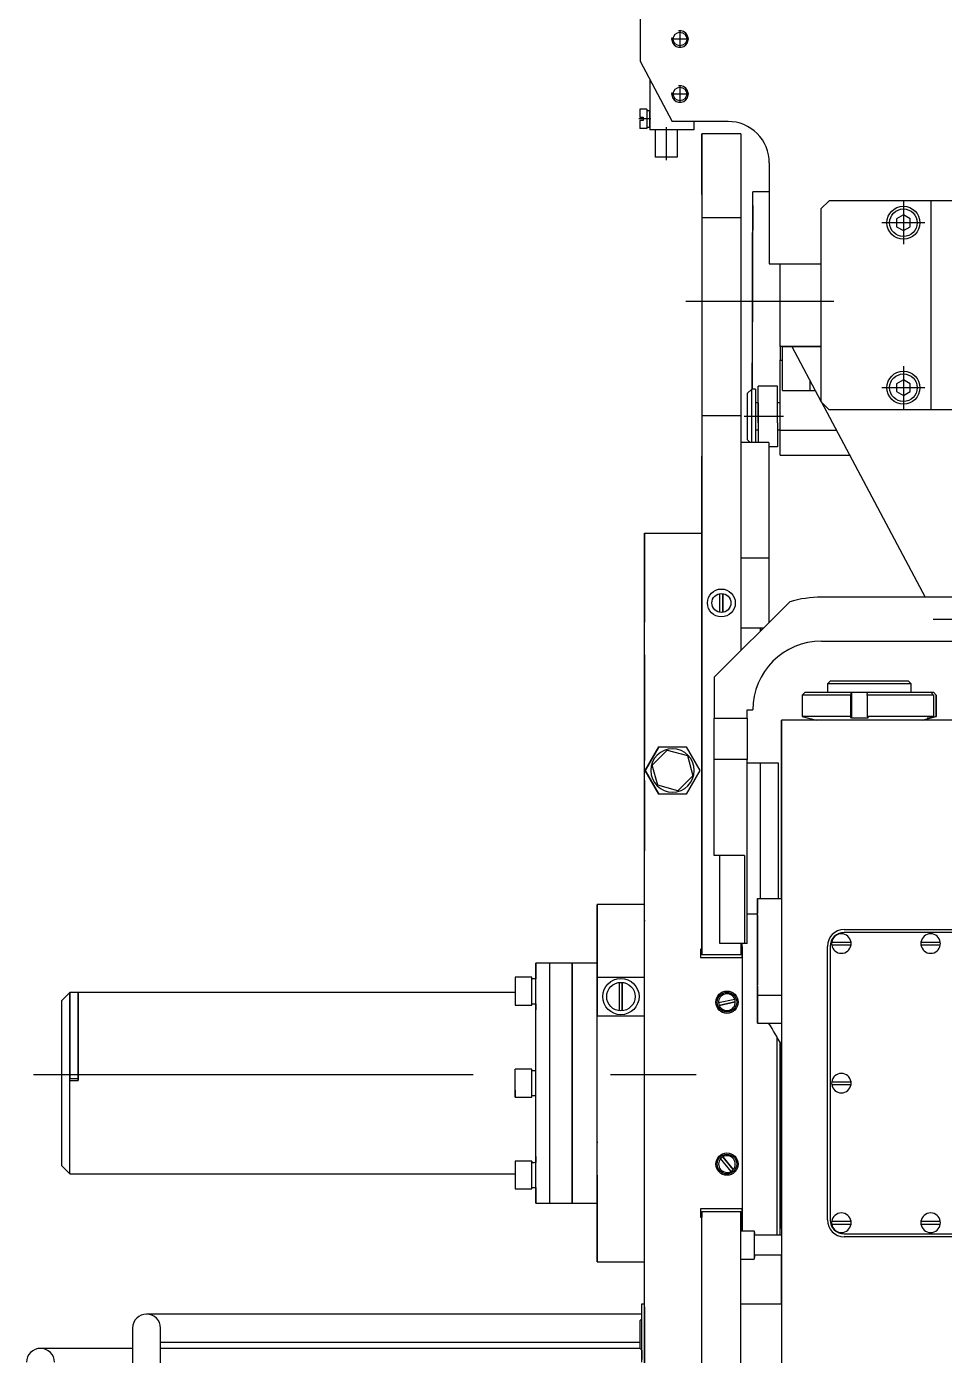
# Model space of a CAD drawing. Extents: x 387 to 958, y 84 to 319.
# Drawn here: x 521.15 to 537.85, y 148.81 to 172.98 of the extents above; entities that cross this region are included whole.
import ezdxf

# ---------------------------------------------------------------- set-up
doc = ezdxf.new("R2010")
doc.units = 0
doc.linetypes.add('AXIS-MY', pattern=[15, 8, -2.5, 2, -2.5])
doc.layers.get('0').update_dxf_attribs({"linetype": 'CONTINUOUS'})
for name, color, linetype in [('AXIS', 1, 'AXIS-MY'), ('DIM', 4, 'CONTINUOUS'), ('DWG', 7, 'CONTINUOUS')]:
    doc.layers.add(name, color=color, linetype=linetype)

msp = doc.modelspace()

# ---------------------------------------------------------------- linework, layer by layer
at = {"color": 7}
for p, q in [((532.3169787, 190.9436407), (532.3169787, 172.3526434)), ((532.3169787, 172.3526434), (532.9018603, 171.2526434)), ((533.9169787, 171.2526434), (532.9018603, 171.2526434)), ((534.6669787, 170.5026434), (534.6669787, 168.6626409)), ((534.3628161, 168.6014104), (534.3654955, 169.8769079)), ((535.6068835, 169.6626409), (535.6068835, 166.1626409)), ((537.6068835, 169.8126409), (535.7568835, 169.8126409)), ((537.6068835, 169.8126409), (537.6068835, 166.0126409)), ((540.5318835, 169.8126409), (537.6068835, 169.8126409)), ((534.3631945, 168.8205267), (534.3580797, 166.387644)), ((534.8674303, 167.1626409), (534.8674303, 168.6626409)), ((535.0765551, 167.1626409), (535.6068835, 166.165238)), ((534.8674303, 165.637644), (534.8674303, 166.9126409)), ((535.6098315, 166.1596929), (537.5011462, 162.6026403)), ((537.6068835, 166.0126409), (535.7568835, 166.0126409)), ((548.061236, 166.0126409), (537.6068835, 166.0126409)), ((534.8674303, 165.637644), (535.8874071, 165.637644)), ((534.8674303, 165.187644), (536.1266772, 165.187644)), ((535.0379076, 162.5191564), (533.6669787, 161.1482275)), ((545.7669787, 162.6026434), (535.6169787, 162.6026434)), ((535.6169787, 161.8026434), (545.7669787, 161.8026434)), ((533.6669787, 157.9026434), (533.6669787, 159.6526434)), ((534.2669787, 156.3026434), (534.2669787, 159.6526434)), ((533.7669787, 156.3026434), (533.7669787, 157.9026434)), ((534.2169787, 157.9026434), (534.2169787, 156.3026434))]:
    msp.add_line(p, q, dxfattribs=at)
at = {"color": 7, "ltscale": 0.460435}
msp.add_line((532.4919787, 172.0235143), (532.4919787, 171.1026434), dxfattribs=at)
at = {"color": 7, "ltscale": 0.064999}
for p, q in [((532.4419787, 171.4776434), (532.3119799, 171.4776434)), ((532.4419787, 171.1276434), (532.3119799, 171.1276434))]:
    msp.add_line(p, q, dxfattribs=at)
at = {"color": 7, "ltscale": 0.045551}
for p, q in [((532.3119799, 171.4776434), (532.3119799, 171.3865423)), ((532.4419787, 171.4776434), (532.4419787, 171.3865423))]:
    msp.add_line(p, q, dxfattribs=at)
at = {"color": 7, "ltscale": 0.02695}
msp.add_line((532.3119799, 171.3865423), (532.3119799, 171.3326421), dxfattribs=at)
at = {"color": 7, "ltscale": 0.025}
for p, q in [((532.4419787, 171.4551427), (532.4919787, 171.4551427)), ((532.4419787, 171.1501409), (532.4919787, 171.1501409)), ((534.4674303, 166.1376409), (534.4174303, 166.1376409)), ((534.8674303, 166.1376409), (534.8174303, 166.1376409)), ((534.4674303, 165.6376409), (534.4174303, 165.6376409)), ((534.8674303, 165.6376409), (534.8174303, 165.6376409)), ((534.2669787, 156.3026434), (534.2169787, 156.3026434))]:
    msp.add_line(p, q, dxfattribs=at)
at = {"color": 7, "ltscale": 0.129449}
msp.add_line((532.4419787, 171.3865423), (532.4419787, 171.1276434), dxfattribs=at)
at = {"color": 7, "ltscale": 0.009584}
msp.add_line((532.4419787, 171.3697515), (532.4419787, 171.3505834), dxfattribs=at)
at = {"color": 7, "ltscale": 0.022853}
msp.add_line((532.4419787, 171.3505834), (532.4419787, 171.3048772), dxfattribs=at)
at = {"color": 7, "ltscale": 0.152501}
msp.add_line((532.4919787, 171.1501409), (532.4919787, 171.4551427), dxfattribs=at)
at = {"color": 7, "ltscale": 0.030002}
for p, q in [((532.3119799, 171.3326421), (532.3719836, 171.3326421)), ((532.3719836, 171.2726415), (532.3119799, 171.2726415))]:
    msp.add_line(p, q, dxfattribs=at)
at = {"color": 7, "ltscale": 0.072499}
msp.add_line((532.3119799, 171.2726415), (532.3119799, 171.1276434), dxfattribs=at)
at = {"color": 7, "ltscale": 0.03}
msp.add_line((532.3719836, 171.3326421), (532.3719836, 171.2726415), dxfattribs=at)
at = {"color": 7, "ltscale": 0.4}
for p, q in [((533.2919787, 171.1026434), (532.4919787, 171.1026434)), ((534.910338, 166.3626409), (534.910338, 167.1626409))]:
    msp.add_line(p, q, dxfattribs=at)
at = {"color": 7, "ltscale": 0.249997}
for p, q in [((532.5919787, 171.1026373), (532.5919787, 170.6026434)), ((532.9919787, 171.1026373), (532.9919787, 170.6026434))]:
    msp.add_line(p, q, dxfattribs=at)
at = {"color": 7, "ltscale": 0.074998}
msp.add_line((533.2919787, 171.2526403), (533.2919787, 171.1026434), dxfattribs=at)
at = {"color": 7, "linetype": 'CONTINUOUS'}
for p, q in [((534.1507724, 171.026496), (533.4400188, 171.026496)), ((533.4400188, 171.026496), (533.4400188, 164.9832863)), ((533.4400188, 171.026496), (533.4400188, 171.026496)), ((533.4400188, 170.7546572), (533.4400188, 171.026496)), ((534.1507724, 171.026496), (534.1507724, 169.5034526)), ((533.4400188, 169.9284178), (533.4400188, 170.7920273)), ((534.1507724, 169.5034526), (533.4400188, 169.5034526)), ((534.1507724, 169.5034526), (534.1507724, 165.8989164)), ((534.1507724, 165.8989164), (533.4400188, 165.8989164)), ((533.4400188, 165.8357119), (533.4400188, 165.1692448)), ((534.1507724, 165.8989164), (534.1507724, 164.9832863)), ((534.6584536, 165.4168343), (534.6584536, 163.3097425)), ((533.4400188, 163.7666556), (533.4400188, 165.1692448)), ((533.4400188, 164.9832863), (533.4400188, 164.8037939)), ((534.1507724, 164.9832863), (534.1507724, 164.8037939)), ((533.4400188, 164.8037939), (533.4400188, 156.1006702)), ((534.1507724, 164.8037939), (534.1507724, 161.6320212)), ((532.3992725, 163.7666556), (532.3992724, 163.7666556)), ((532.3992724, 163.7666556), (532.3992724, 162.1725367)), ((532.3992724, 162.9110407), (532.3992724, 163.6045555)), ((532.3992724, 162.9110407), (532.3992724, 163.6045555)), ((532.3992725, 163.7666556), (533.4400188, 163.7666556)), ((532.3992725, 143.7640183), (532.3992725, 163.7666556)), ((532.3992725, 162.9110407), (532.3992725, 163.6045555)), ((532.3992725, 162.9110407), (532.3992725, 163.6045555)), ((533.4400188, 156.2022064), (533.4400188, 163.7666556)), ((534.6584536, 163.3097425), (534.1507724, 163.3097425)), ((534.6584536, 163.3097425), (534.6584536, 162.1397024)), ((532.3992725, 162.1481272), (532.3992725, 162.8467781)), ((532.3992725, 162.8467781), (532.3992725, 162.1481272)), ((533.7700116, 162.3267178), (533.7700116, 162.6681876)), ((533.8207797, 162.3267178), (533.8207797, 162.6681876)), ((533.8207797, 162.6681876), (533.8207797, 162.3267178)), ((532.3992724, 161.9186962), (532.3992724, 162.1905758)), ((532.3992725, 161.5328585), (532.3992725, 161.9367353)), ((534.5592909, 162.0405396), (534.1507724, 162.0405396)), ((534.5061492, 162.0405396), (534.5061492, 161.9897715)), ((534.5061492, 161.9897715), (534.5061492, 162.0405396)), ((534.5061492, 161.9897715), (534.5085227, 161.9897715)), ((532.3992724, 161.5531658), (532.3992724, 159.634131)), ((532.3992725, 161.5531657), (532.3992725, 161.5328585)), ((532.3992724, 160.3726349), (532.3992724, 161.0661498)), ((532.3992724, 160.3726349), (532.3992724, 161.0661498)), ((532.3992725, 160.3726349), (532.3992725, 161.0661498)), ((532.3992725, 160.3726349), (532.3992725, 161.0661498)), ((535.7753521, 161.0759455), (535.724584, 161.0251773)), ((536.0294348, 161.0251773), (535.724584, 161.0251773)), ((535.724584, 161.0251773), (535.724584, 160.872873)), ((536.0598795, 161.0759455), (535.7753521, 161.0759455)), ((537.2476274, 161.0251773), (536.0294348, 161.0251773)), ((537.1968593, 161.0759455), (536.0598795, 161.0759455)), ((537.2476274, 161.0251773), (537.1968593, 161.0759455)), ((537.2476274, 160.872873), (537.2476274, 161.0251773)), ((535.3184391, 160.872873), (535.267671, 160.8221049)), ((535.267671, 160.8221049), (535.267671, 160.4332082)), ((536.1473579, 160.8221049), (535.267671, 160.8221049)), ((535.3184391, 160.872873), (536.1553311, 160.872873)), ((536.1553311, 160.872873), (536.1473579, 160.8221049)), ((536.1473579, 160.8221049), (536.1473579, 160.4332082)), ((536.1553311, 160.872873), (536.1656392, 160.872873)), ((536.1656392, 160.872873), (536.4562217, 160.872873)), ((536.1656392, 160.872873), (536.1656392, 160.4020335)), ((536.4482485, 160.8221049), (536.4562217, 160.872873)), ((537.6565044, 160.8221049), (536.4482485, 160.8221049)), ((536.4482485, 160.8221049), (536.4482485, 160.4332082)), ((536.4562217, 160.872873), (537.6059421, 160.872873)), ((537.6059421, 160.872873), (537.6533899, 160.872873)), ((537.6059421, 160.872873), (537.6565044, 160.8221049)), ((537.6533899, 160.872873), (537.6537724, 160.872873)), ((537.7039522, 160.8221049), (537.6533899, 160.872873)), ((537.7045405, 160.8221049), (537.6537724, 160.872873)), ((537.6565044, 160.8221049), (537.6565044, 160.4332082)), ((537.7045405, 160.8221049), (537.7039522, 160.8221049)), ((537.7039522, 160.8221049), (537.7039522, 160.4332082)), ((537.7045405, 160.4332082), (537.7045405, 160.8221049)), ((534.8869101, 160.3651919), (534.8869101, 160.3651919)), ((534.8869101, 157.1228642), (534.8869101, 160.3651919)), ((534.8869101, 160.3651919), (534.8869101, 147.165482)), ((539.0245115, 160.3651919), (534.8869101, 160.3651919)), ((535.267671, 160.4332082), (535.5215115, 160.3651919)), ((536.1473579, 160.4332082), (535.267671, 160.4332082)), ((537.6565044, 160.4332082), (536.4482485, 160.4332082)), ((537.4506999, 160.3651919), (537.7045405, 160.4332082)), ((537.588021, 160.4147912), (537.588021, 160.4020335)), ((537.7045405, 160.4332082), (537.7039522, 160.4332082)), ((532.6578102, 159.8828948), (532.4086669, 159.4513658)), ((532.4086669, 159.4513658), (532.6578102, 159.8828948)), ((532.538769, 159.5495171), (532.8078628, 159.8192987)), ((532.538769, 159.5495171), (532.8078628, 159.8192987)), ((532.6578102, 159.8828948), (533.156097, 159.8828948)), ((532.8078628, 159.8192987), (533.1760474, 159.7211474)), ((533.156097, 159.8828948), (533.4052404, 159.4513658)), ((532.3992724, 159.2482933), (532.3992724, 159.6521701)), ((532.6378598, 159.1815842), (532.538769, 159.5495171)), ((532.6378598, 159.1815842), (532.538769, 159.5495171)), ((533.1760474, 159.7211474), (533.2751383, 159.3532145)), ((534.8330959, 159.583694), (534.2669787, 159.583694)), ((534.5010498, 159.583694), (534.5010498, 157.1228642)), ((534.8330959, 157.1228642), (534.8330959, 159.583694)), ((532.3992724, 159.2686006), (532.3992724, 159.2482933)), ((532.3992724, 159.2686006), (532.3992724, 157.9917825)), ((532.4086669, 159.4513658), (532.6578102, 159.0198368)), ((532.6578102, 159.0198368), (532.4086669, 159.4513658)), ((533.2751383, 159.3532145), (533.0060444, 159.0834329)), ((533.4052404, 159.4513658), (533.156097, 159.0198368)), ((533.0060444, 159.0834329), (532.6378598, 159.1815842)), ((533.0060444, 159.0834329), (532.6378598, 159.1815842)), ((533.156097, 159.0198368), (532.6578102, 159.0198368)), ((532.3992724, 157.9917825), (532.3992724, 158.527744)), ((532.3992724, 157.8342292), (532.3992724, 158.527744)), ((532.3992725, 157.8342292), (532.3992725, 158.527744)), ((532.3992725, 157.8342292), (532.3992725, 158.527744)), ((532.3992724, 157.0957252), (532.3992724, 158.0148706)), ((532.3992725, 156.7098876), (532.3992725, 157.1137643)), ((534.4496248, 157.1228642), (534.4496248, 156.8477797)), ((534.4496248, 157.1228642), (534.8869101, 157.1228642)), ((534.4496248, 155.3642051), (534.4496248, 157.1228642)), ((532.3992725, 157.0144963), (531.5362145, 157.0144963)), ((531.5362145, 155.9737499), (531.5362145, 156.9383441)), ((534.4496248, 156.8368079), (534.2669787, 156.8368079)), ((534.4496248, 156.8193496), (534.4496248, 156.869249)), ((532.3992725, 156.7301948), (532.3992725, 156.7098876)), ((534.4496248, 156.8193496), (534.4496248, 156.6679139)), ((534.4496248, 156.6893832), (534.4496248, 156.3212897)), ((534.4496248, 156.6407838), (534.4496248, 156.6893832)), ((534.4496248, 156.6893832), (534.4496248, 156.6151826)), ((534.4496248, 155.5547397), (534.4496248, 156.6407838)), ((534.4496248, 156.6151826), (534.4496248, 155.8677525)), ((536.0291927, 156.5575832), (539.0245115, 156.5575832)), ((539.1768158, 156.5068151), (536.0291927, 156.5068151)), ((533.4146348, 156.2022064), (533.4146348, 156.0499021)), ((533.4400188, 156.2022064), (533.4146348, 156.2022064)), ((533.4400188, 156.1006702), (533.4400188, 156.2022064)), ((534.1507724, 156.3026434), (534.1507724, 156.1006702)), ((534.4496248, 156.3212897), (534.4496248, 155.5547397)), ((535.724584, 151.2776993), (535.724584, 156.2529745)), ((535.7753521, 156.2529745), (535.7753521, 151.2776993)), ((535.7753521, 156.2529745), (535.7753521, 151.2776993)), ((535.8025587, 156.3291267), (536.1542905, 156.3291267)), ((535.8025587, 156.2783586), (536.1542905, 156.2783586)), ((537.4271383, 156.3291267), (537.7788702, 156.3291267)), ((537.4271383, 156.2783586), (537.7788702, 156.2783586)), ((530.6731565, 155.9483659), (530.419316, 155.9483659)), ((531.0793015, 155.9483659), (530.6731565, 155.9483659)), ((531.5362145, 155.9483659), (531.0793015, 155.9483659)), ((531.5362145, 153.1704412), (531.5362145, 155.9483659)), ((533.4146348, 156.0499021), (534.1761565, 156.0499021)), ((534.1507724, 156.1006702), (533.4400188, 156.1006702)), ((533.4400188, 156.1006702), (533.4400188, 156.1006702)), ((534.1761565, 156.0499021), (534.1761565, 151.4807717)), ((534.4496248, 155.8677525), (534.4496248, 155.5547397)), ((530.3482406, 155.6899036), (530.0436319, 155.6899036)), ((530.0436319, 155.6893119), (530.0436319, 155.1828142)), ((530.3482406, 155.1822225), (530.3482406, 155.6899036)), ((531.5362145, 155.6943583), (531.5362145, 154.9837717)), ((531.5362145, 155.6943583), (532.3992725, 155.6943583)), ((521.9410408, 155.4153006), (521.7887364, 155.2629963)), ((521.9410408, 153.816105), (521.9410408, 155.4153006)), ((521.9410408, 155.4153006), (521.9410408, 153.8414891)), ((522.0933451, 155.4153006), (521.9410408, 155.4153006)), ((530.0436319, 155.4153006), (522.0933451, 155.4153006)), ((522.0933451, 153.816105), (522.0933451, 155.4153006)), ((522.0933451, 155.4153006), (522.0933451, 153.8414891)), ((530.0436319, 155.5885534), (530.0436319, 155.2835727)), ((531.9423594, 155.0814784), (531.9423594, 155.5968185)), ((531.9931275, 155.0814784), (531.9931275, 155.5968185)), ((531.9931275, 155.5968185), (531.9931275, 155.0814784)), ((534.4496248, 155.6039536), (534.4496248, 155.5547397)), ((534.4496248, 155.6039536), (534.4496248, 155.5547397)), ((534.4496248, 155.5263096), (534.4496248, 155.576209)), ((534.4496248, 155.5263096), (534.4496248, 155.3748739)), ((534.4496248, 155.3963432), (534.4496248, 155.0584437)), ((534.4496248, 155.3963432), (534.4496248, 155.2208301)), ((534.4496248, 155.3963432), (534.4496248, 155.1799913)), ((534.4496248, 155.3963432), (534.4496248, 155.1799913)), ((534.4496248, 155.3963432), (534.4496248, 154.8565235)), ((521.7887364, 155.2624276), (521.7887364, 152.2682462)), ((530.0436319, 155.1822225), (530.3482406, 155.1822225)), ((530.3482406, 155.2101449), (530.419316, 155.2101449)), ((530.419316, 153.9877915), (530.419316, 155.2101449)), ((530.419316, 155.2101449), (530.419316, 155.1014485)), ((533.7448448, 155.2294788), (534.0378963, 155.2952805)), ((533.7559674, 155.179944), (534.0490189, 155.2457457)), ((534.0490189, 155.2457457), (533.7559674, 155.179944)), ((534.4496248, 155.3642051), (534.8869101, 155.3642051)), ((534.4496248, 154.8565235), (534.4496248, 155.3642051)), ((532.3992725, 154.9837717), (531.5362145, 154.9837717)), ((534.4496248, 154.8565235), (534.8869101, 154.8565235)), ((521.7887364, 154.6385485), (521.7887364, 154.1105601)), ((521.7887364, 154.6385485), (521.7887364, 154.1105601)), ((534.8107579, 150.9984746), (534.8107579, 154.6006013)), ((534.861526, 154.5116493), (534.861526, 150.9984746)), ((534.8869101, 151.3792355), (534.8869101, 154.4693748)), ((531.5362145, 153.2830398), (531.5362145, 154.247634)), ((521.7887364, 154.0185857), (521.7887364, 153.5120881)), ((530.3482406, 154.0191775), (530.0436319, 154.0191775)), ((530.0436319, 153.5114988), (530.0436319, 154.0169641)), ((530.3482406, 153.5114988), (530.3482406, 154.0191775)), ((522.0933451, 153.8414891), (521.9410408, 153.8414891)), ((521.9410408, 153.816105), (522.0933451, 153.816105)), ((521.9410408, 152.1153732), (521.9410408, 153.816105)), ((522.0933451, 153.8414891), (522.0933451, 153.816105)), ((530.0436319, 153.6104957), (530.0436319, 153.9201781)), ((535.8025587, 153.790721), (536.1542905, 153.790721)), ((535.8025587, 153.7399528), (536.1542905, 153.7399528)), ((521.7887364, 153.4601326), (521.7887364, 152.649034)), ((530.0436319, 153.6375408), (530.0436319, 153.5114988)), ((530.0436319, 153.5114963), (530.3482406, 153.5114963)), ((530.3482406, 153.5394188), (530.419316, 153.5394188)), ((530.419316, 152.3170653), (530.419316, 153.5394188)), ((531.5362145, 152.6800212), (531.5362145, 153.1853381)), ((531.5362145, 152.6972823), (531.5362145, 152.6800212)), ((531.5362145, 151.582308), (531.5362145, 152.6972823)), ((521.7887364, 152.2676775), (521.9410408, 152.1153732)), ((530.3482406, 152.3484513), (530.0436319, 152.3484513)), ((530.0436319, 152.3478596), (530.0436319, 151.841362)), ((530.0436319, 152.2471011), (530.0436319, 151.9421204)), ((530.3482406, 151.8407702), (530.3482406, 152.3484513)), ((530.419316, 152.4292253), (530.419316, 152.3201229)), ((533.9721762, 152.1606421), (533.7823453, 152.3933937)), ((534.0115184, 152.1927294), (533.8216875, 152.425481)), ((533.8216875, 152.425481), (534.0115184, 152.1927294)), ((521.9410408, 152.1153732), (530.0436319, 152.1153732)), ((530.0436319, 151.8407702), (530.3482406, 151.8407702)), ((530.3482406, 151.8686927), (530.419316, 151.8686927)), ((532.3992725, 149.5135073), (532.3992725, 151.7766923)), ((530.419316, 151.582308), (530.6731565, 151.582308)), ((530.6731565, 151.582308), (531.0793015, 151.582308)), ((531.0793015, 151.582308), (531.5362145, 151.582308)), ((531.5362145, 150.5923297), (531.5362145, 151.5569239)), ((534.8869101, 151.1253949), (534.8869101, 151.607692)), ((534.1761565, 151.4807717), (533.4146348, 151.4807717)), ((533.4146348, 151.4807717), (533.4146348, 151.3284674)), ((533.4146348, 151.3284674), (533.4400188, 151.3284674)), ((533.4400188, 151.4300036), (534.1507724, 151.4300036)), ((533.4400188, 151.4300036), (533.4400188, 151.3284674)), ((533.4400188, 143.7640183), (533.4400188, 151.4300036)), ((533.4400188, 143.7640183), (533.4400188, 151.3284674)), ((534.1507724, 146.5562646), (534.1507724, 151.4300036)), ((534.1761565, 151.0746268), (534.1761565, 151.4807717)), ((534.1761565, 151.4807717), (534.1761565, 151.0746268)), ((534.861526, 151.3792355), (534.8869101, 151.3792355)), ((534.3942003, 151.0746268), (534.1507724, 151.0746268)), ((534.3942003, 151.0746268), (534.3942003, 150.8207862)), ((534.8869101, 151.1253949), (534.861526, 151.1253949)), ((534.8869101, 151.1253949), (534.8869101, 150.9984746)), ((535.8025587, 151.2523152), (536.1542905, 151.2523152)), ((535.8025587, 151.2015471), (536.1542905, 151.2015471)), ((537.4271383, 151.2523152), (537.7788702, 151.2523152)), ((537.4271383, 151.2015471), (537.7788702, 151.2015471)), ((534.3942003, 150.8207862), (534.3942003, 150.5669457)), ((534.8869101, 150.9984746), (534.4073437, 150.9984746)), ((536.0291927, 151.0238587), (539.1768158, 151.0238587)), ((539.0245115, 150.9730906), (536.0291927, 150.9730906)), ((534.1507724, 150.5669457), (534.3942003, 150.5669457)), ((534.4073437, 150.6430978), (534.8869101, 150.6430978)), ((534.8869101, 149.7546558), (534.8869101, 150.6430978)), ((534.8869101, 150.6430978), (534.8869101, 150.3644316)), ((531.5362145, 150.5161775), (532.3992725, 150.5161775)), ((532.3485043, 149.7546558), (532.3992725, 149.7546558)), ((532.3485043, 149.7546558), (532.3485043, 149.7546558)), ((532.3485043, 148.6885254), (532.3485043, 149.7546558)), ((532.3485043, 149.4801561), (532.3485043, 149.7546558)), ((532.3485043, 148.73988), (532.3485043, 149.6525331)), ((532.3992725, 149.6964446), (532.3992725, 149.0029298)), ((534.1507724, 149.7546558), (534.8869101, 149.7546558)), ((524.3525263, 149.5652984), (523.337164, 149.5652984)), ((532.3485043, 149.5652984), (524.3525263, 149.5652984)), ((532.3485043, 149.4801561), (532.3133185, 149.4449703)), ((532.3133185, 149.4448314), (532.3133185, 148.9487655)), ((532.3992724, 149.5388913), (532.3992724, 149.0029298)), ((532.3992724, 149.5388913), (532.3992724, 149.0029298)), ((532.3992724, 149.5388913), (532.3992724, 148.2620732)), ((532.3992725, 149.5388913), (532.3992725, 149.5135073)), ((532.3992725, 149.5388913), (532.3992725, 149.0029298)), ((523.0833234, 149.3114578), (523.0833234, 148.2960955)), ((523.5910045, 148.2960955), (523.5910045, 149.3114578)), ((532.3133185, 149.3222105), (532.3133185, 149.0702027)), ((522.4233379, 148.942366), (521.4079756, 148.942366)), ((523.0833234, 148.942366), (522.4233379, 148.942366)), ((523.5910045, 149.0576172), (524.3525263, 149.0576172)), ((532.3183953, 148.942366), (523.5910045, 148.942366)), ((524.3525263, 149.0576172), (532.3133185, 149.0576172)), ((532.3133185, 148.9474428), (532.3485043, 148.912257)), ((532.3485043, 148.912257), (532.3485043, 148.7392935))]:
    msp.add_line(p, q, dxfattribs=at)
at = {"color": 7, "ltscale": 0.199658}
msp.add_line((532.9912951, 170.6026434), (532.5919787, 170.6026434), dxfattribs=at)
at = {"color": 7, "ltscale": 0.000341797}
msp.add_line((532.9919787, 170.6026434), (532.9912951, 170.6026434), dxfattribs=at)
at = {"color": 7, "ltscale": 0.05}
for p, q in [((534.3654955, 169.8769079), (534.3657091, 169.9769079)), ((534.2669787, 160.5526434), (534.3669787, 160.5526434))]:
    msp.add_line(p, q, dxfattribs=at)
at = {"color": 7, "ltscale": 0.150638}
msp.add_line((534.6669848, 169.9762762), (534.3657091, 169.9769079), dxfattribs=at)
at = {"color": 7, "ltscale": 0.451318}
msp.add_line((534.3650927, 169.7231603), (534.3631945, 168.8205267), dxfattribs=at)
at = {"color": 7, "ltscale": 0.106066}
for p, q in [((535.7568835, 169.8126409), (535.6068835, 169.6626409)), ((535.6068835, 166.1626409), (535.7568835, 166.0126409))]:
    msp.add_line(p, q, dxfattribs=at)
at = {"color": 7, "ltscale": 0.072169}
for p, q in [((537.1068835, 169.5569799), (536.9818835, 169.4848119)), ((536.9818835, 169.4848119), (536.9818835, 169.3404729)), ((537.2318835, 169.4848119), (537.1068835, 169.5569799)), ((537.2318835, 169.3404729), (537.2318835, 169.4848119)), ((536.9818835, 169.3404729), (537.1068835, 169.268305)), ((537.1068835, 169.268305), (537.2318835, 169.3404729)), ((537.1068835, 166.5569799), (536.9818835, 166.4848119)), ((537.2318835, 166.4848119), (537.1068835, 166.5569799)), ((536.9818835, 166.4848119), (536.9818835, 166.3404729)), ((536.9818835, 166.3404729), (537.1068835, 166.268305)), ((537.1068835, 166.268305), (537.2318835, 166.3404729)), ((537.2318835, 166.3404729), (537.2318835, 166.4848119))]:
    msp.add_line(p, q, dxfattribs=at)
at = {"color": 7, "ltscale": 0.312249}
msp.add_line((534.3615038, 167.976914), (534.3628161, 168.6014104), dxfattribs=at)
at = {"color": 7, "ltscale": 0.469952}
msp.add_line((534.6669787, 168.6626409), (535.6068835, 168.6626409), dxfattribs=at)
at = {"color": 7, "ltscale": 0.31225}
msp.add_line((534.3601855, 167.3524145), (534.3615038, 167.976914), dxfattribs=at)
at = {"color": 7, "ltscale": 0.482386}
msp.add_line((534.3581591, 166.387644), (534.3601855, 167.3524145), dxfattribs=at)
at = {"color": 7, "ltscale": 0.105981}
msp.add_line((535.0765185, 167.1626409), (534.8645556, 167.1626409), dxfattribs=at)
at = {"color": 7, "ltscale": 0.125}
msp.add_line((534.8645556, 167.1626409), (534.8645556, 166.9126409), dxfattribs=at)
at = {"color": 7, "ltscale": 0.25}
for p, q in [((534.910338, 167.1626409), (535.410338, 167.1626409)), ((534.910338, 166.3626409), (535.410338, 166.3626409))]:
    msp.add_line(p, q, dxfattribs=at)
at = {"color": 7, "ltscale": 0.265164}
msp.add_line((535.6068835, 167.1626409), (535.0765551, 167.1626409), dxfattribs=at)
at = {"color": 7, "ltscale": 0.098273}
msp.add_line((535.410338, 167.1626409), (535.6068835, 167.1626409), dxfattribs=at)
at = {"color": 7, "ltscale": 0.022891}
msp.add_line((534.8645556, 166.9126409), (534.910338, 166.9126409), dxfattribs=at)
at = {"color": 7, "ltscale": 0.086124}
msp.add_line((535.410338, 166.3626409), (535.410338, 166.5348882), dxfattribs=at)
at = {"color": 7, "ltscale": 0.056568}
msp.add_line((534.2674303, 166.3076421), (534.3474291, 166.3876409), dxfattribs=at)
at = {"color": 7, "ltscale": 0.212772}
msp.add_line((534.2674303, 166.3076421), (534.2674303, 165.8820989), dxfattribs=at)
at = {"color": 7, "ltscale": 0.035001}
msp.add_line((534.4174303, 166.3876409), (534.3474291, 166.3876409), dxfattribs=at)
at = {"color": 7, "ltscale": 0.253299}
for p, q in [((534.3474291, 165.881043), (534.3474291, 166.3876409)), ((534.4174303, 166.3876409), (534.4174303, 165.881043))]:
    msp.add_line(p, q, dxfattribs=at)
at = {"color": 7, "ltscale": 0.175}
for p, q in [((534.8174303, 166.4376409), (534.4674303, 166.4376409)), ((534.8174303, 165.3376409), (534.6584536, 165.3376409))]:
    msp.add_line(p, q, dxfattribs=at)
at = {"color": 7, "ltscale": 0.330989}
for p, q in [((534.4674303, 165.7756628), (534.4674303, 166.4376409)), ((534.8174303, 165.7756628), (534.8174303, 166.4376409))]:
    msp.add_line(p, q, dxfattribs=at)
at = {"color": 7, "ltscale": 0.4125}
msp.add_line((534.8674303, 165.6126409), (534.8674303, 166.4376409), dxfattribs=at)
at = {"color": 7, "ltscale": 0.045792}
msp.add_line((535.410338, 166.3626409), (535.5019213, 166.3626409), dxfattribs=at)
at = {"color": 7, "ltscale": 0.192322}
msp.add_line((534.4674303, 165.8225774), (534.4674303, 166.207221), dxfattribs=at)
at = {"color": 7, "ltscale": 0.126649}
msp.add_line((534.4674303, 166.1376409), (534.4674303, 165.884342), dxfattribs=at)
at = {"color": 7, "ltscale": 0.207228}
msp.add_line((534.2674303, 165.8820989), (534.2674303, 165.4676427), dxfattribs=at)
at = {"color": 7, "ltscale": 0.246701}
for p, q in [((534.3474291, 165.4168343), (534.3474291, 165.881043)), ((534.4174303, 165.881043), (534.4174303, 165.4168343))]:
    msp.add_line(p, q, dxfattribs=at)
at = {"color": 7, "ltscale": 0.123351}
msp.add_line((534.4674303, 165.884342), (534.4674303, 165.6376409), dxfattribs=at)
at = {"color": 7, "ltscale": 0.127257}
msp.add_line((534.4674303, 165.8225774), (534.4674303, 165.5680639), dxfattribs=at)
at = {"color": 7, "ltscale": 0.219011}
for p, q in [((534.4674303, 165.7756628), (534.4674303, 165.4168343)), ((534.8174303, 165.7756628), (534.8174303, 165.3376409))]:
    msp.add_line(p, q, dxfattribs=at)
at = {"color": 7, "ltscale": 0.225}
for p, q in [((534.8674303, 165.187644), (534.8674303, 165.637644)), ((534.2169787, 156.3026434), (533.7669787, 156.3026434))]:
    msp.add_line(p, q, dxfattribs=at)
at = {"color": 7, "ltscale": 0.1375}
msp.add_line((534.8674303, 165.3376409), (534.8674303, 165.6126409), dxfattribs=at)
at = {"color": 7, "ltscale": 0.056569}
msp.add_line((534.2674303, 165.4676427), (534.3182369, 165.4168343), dxfattribs=at)
at = {"color": 7, "ltscale": 0.372792}
msp.add_line((533.6669787, 161.1482275), (533.6669787, 160.4026434), dxfattribs=at)
at = {"color": 7, "ltscale": 0.075}
msp.add_line((534.2669787, 160.4026434), (534.2669787, 160.5526434), dxfattribs=at)
at = {"color": 7, "ltscale": 0.375}
for p, q in [((533.6669787, 159.6526434), (533.6669787, 160.4026434)), ((534.2669787, 160.4026434), (534.2669787, 159.6526434))]:
    msp.add_line(p, q, dxfattribs=at)
at = {"color": 7, "ltscale": 0.3}
for p, q in [((533.6669787, 160.4026434), (534.2669787, 160.4026434)), ((534.2669787, 159.6526434), (533.6669787, 159.6526434))]:
    msp.add_line(p, q, dxfattribs=at)
at = {"color": 7, "ltscale": 0.275}
msp.add_line((534.2169787, 157.9026434), (533.6669787, 157.9026434), dxfattribs=at)
at = {"color": 7, "linetype": 'CONTINUOUS', "flags": 128}
for points in [[(536.1656392, 160.4020335), (536.1641431, 160.4045826), (536.1473579, 160.4332082)], [(536.4665298, 160.4020335), (536.2031126, 160.4008011), (536.1656392, 160.4020335)], [(536.4482485, 160.4332082), (536.4650337, 160.4045826), (536.4665298, 160.4020335)], [(537.5405732, 160.4020335), (537.5500608, 160.4045826), (537.6565044, 160.4332082)], [(537.588021, 160.4020335), (537.5821118, 160.4008011), (537.5405732, 160.4020335)], [(537.7039522, 160.4332082), (537.5975086, 160.4045826), (537.588021, 160.4020335)], [(531.5362145, 155.6943583), (531.5362145, 155.8835339), (531.5362145, 156.0609684), (531.5362145, 156.2256783), (531.5362145, 156.3767505), (531.5362145, 156.5133478), (531.5362145, 156.634713), (531.5362145, 156.7401733), (531.5362145, 156.8291442), (531.5362145, 156.9011324), (531.5362145, 156.9557391), (531.5362145, 156.9926614), (531.5362145, 157.0116948), (531.5362145, 157.0127338), (531.5362145, 156.9957725), (531.5362145, 156.960905), (531.5362145, 156.9083245), (531.5362145, 156.8383226), (531.5362145, 156.7512872), (531.5362145, 156.6477008), (531.5362145, 156.5281375), (531.5362145, 156.3932601), (531.5362145, 156.2438162), (531.5362145, 156.0806341), (531.5362145, 155.9046185), (531.5362145, 155.7167448), (531.5362145, 155.5180546), (531.5362145, 155.4406847)], [(534.1761565, 156.0499021), (534.1761565, 156.0583534), (534.1761565, 156.2080559), (534.1761565, 156.3026434)], [(534.1761565, 156.0499021), (534.1761565, 156.0735886), (534.1761565, 156.1439333), (534.1761565, 156.1971401), (534.1761565, 156.2328258), (534.1761565, 156.2507331), (534.1761565, 156.2507331), (534.1761565, 156.2328258), (534.1761565, 156.1971401), (534.1761565, 156.1439333), (534.1761565, 156.0735886), (534.1761565, 156.0499021)], [(530.419316, 151.8686927), (530.419316, 151.8270578), (530.419316, 151.7437593), (530.419316, 151.6772122), (530.419316, 151.627968), (530.419316, 151.5964347), (530.419316, 151.5828736), (530.419316, 151.5873971), (530.419316, 151.6099677), (530.419316, 151.6503983), (530.419316, 151.708354), (530.419316, 151.7833545), (530.419316, 151.8747784), (530.419316, 151.981868), (530.419316, 152.103736), (530.419316, 152.2393725), (530.419316, 152.3876537), (530.419316, 152.5473507), (530.419316, 152.7171404), (530.419316, 152.8956158), (530.419316, 153.081298), (530.419316, 153.2726483), (530.419316, 153.4680812), (530.419316, 153.6659772), (530.419316, 153.8646966), (530.419316, 154.0625926), (530.419316, 154.2580255), (530.419316, 154.4493759), (530.419316, 154.635058), (530.419316, 154.8135334), (530.419316, 154.9833231), (530.419316, 155.1430202), (530.419316, 155.2913013), (530.419316, 155.4269378), (530.419316, 155.5488058), (530.419316, 155.6558954), (530.419316, 155.7473193), (530.419316, 155.8223198), (530.419316, 155.8802755), (530.419316, 155.9207061), (530.419316, 155.9432767), (530.419316, 155.9478002), (530.419316, 155.9342391), (530.419316, 155.9027058), (530.419316, 155.8534616), (530.419316, 155.7869145), (530.419316, 155.703616), (530.419316, 155.661941)], [(530.6731565, 151.582308), (530.6731565, 151.5913526), (530.6731565, 151.6184115), (530.6731565, 151.6632606), (530.6731565, 151.7255281), (530.6731565, 151.8046981), (530.6731565, 151.9001146), (530.6731565, 152.0109869), (530.6731565, 152.1363963), (530.6731565, 152.2753036), (530.6731565, 152.4265578), (530.6731565, 152.5889056), (530.6731565, 152.7610016), (530.6731565, 152.9414199), (530.6731565, 153.1286654), (530.6731565, 153.3211865), (530.6731565, 153.5173881), (530.6731565, 153.7156442), (530.6731565, 153.9143121), (530.6731565, 154.1117455), (530.6731565, 154.3063085), (530.6731565, 154.4963888), (530.6731565, 154.6804114), (530.6731565, 154.8568514), (530.6731565, 155.0242467), (530.6731565, 155.1812104), (530.6731565, 155.3264416), (530.6731565, 155.4587371), (530.6731565, 155.5770005), (530.6731565, 155.6802519), (530.6731565, 155.7676357), (530.6731565, 155.8384279), (530.6731565, 155.8920417), (530.6731565, 155.928033), (530.6731565, 155.9461035), (530.6731565, 155.9483659)], [(530.6731565, 151.582308), (530.6731565, 151.5873971), (530.6731565, 151.6099677), (530.6731565, 151.6503983), (530.6731565, 151.708354), (530.6731565, 151.7833545), (530.6731565, 151.8747784), (530.6731565, 151.981868), (530.6731565, 152.103736), (530.6731565, 152.2393725), (530.6731565, 152.3876537), (530.6731565, 152.5473507), (530.6731565, 152.7171404), (530.6731565, 152.8956158), (530.6731565, 153.081298), (530.6731565, 153.2726483), (530.6731565, 153.4680812), (530.6731565, 153.6659772), (530.6731565, 153.8646966), (530.6731565, 154.0625926), (530.6731565, 154.2580255), (530.6731565, 154.4493759), (530.6731565, 154.635058), (530.6731565, 154.8135334), (530.6731565, 154.9833231), (530.6731565, 155.1430202), (530.6731565, 155.2913013), (530.6731565, 155.4269378), (530.6731565, 155.5488058), (530.6731565, 155.6558954), (530.6731565, 155.7473193), (530.6731565, 155.8223198), (530.6731565, 155.8802755), (530.6731565, 155.9207061), (530.6731565, 155.9432767), (530.6731565, 155.9483659)], [(531.0793015, 151.582308), (531.0793015, 151.5913526), (531.0793015, 151.6184115), (531.0793015, 151.6632606), (531.0793015, 151.7255281), (531.0793015, 151.8046981), (531.0793015, 151.9001146), (531.0793015, 152.0109869), (531.0793015, 152.1363963), (531.0793015, 152.2753036), (531.0793015, 152.4265578), (531.0793015, 152.5889056), (531.0793015, 152.7610016), (531.0793015, 152.9414199), (531.0793015, 153.1286654), (531.0793015, 153.3211865), (531.0793015, 153.5173881), (531.0793015, 153.7156442), (531.0793015, 153.9143121), (531.0793015, 154.1117455), (531.0793015, 154.3063085), (531.0793015, 154.4963888), (531.0793015, 154.6804114), (531.0793015, 154.8568514), (531.0793015, 155.0242467), (531.0793015, 155.1812104), (531.0793015, 155.3264416), (531.0793015, 155.4587371), (531.0793015, 155.5770005), (531.0793015, 155.6802519), (531.0793015, 155.7676357), (531.0793015, 155.8384279), (531.0793015, 155.8920417), (531.0793015, 155.928033), (531.0793015, 155.9461035), (531.0793015, 155.9483659)], [(531.0793015, 155.9483659), (531.0793015, 155.9393212), (531.0793015, 155.9122623), (531.0793015, 155.8674132), (531.0793015, 155.8051457), (531.0793015, 155.7259757), (531.0793015, 155.6305592), (531.0793015, 155.5196869), (531.0793015, 155.3942775), (531.0793015, 155.2553702), (531.0793015, 155.104116), (531.0793015, 154.9417682), (531.0793015, 154.7696722), (531.0793015, 154.5892539), (531.0793015, 154.4020084), (531.0793015, 154.2094873), (531.0793015, 154.0132857), (531.0793015, 153.8150296), (531.0793015, 153.6163617), (531.0793015, 153.4189283), (531.0793015, 153.2243653), (531.0793015, 153.034285), (531.0793015, 152.8502624), (531.0793015, 152.6738224), (531.0793015, 152.5064271), (531.0793015, 152.3494634), (531.0793015, 152.2042322), (531.0793015, 152.0719367), (531.0793015, 151.9536733), (531.0793015, 151.8504219), (531.0793015, 151.7630381), (531.0793015, 151.692246), (531.0793015, 151.6386321), (531.0793015, 151.6026408), (531.0793015, 151.5845703), (531.0793015, 151.582308)], [(531.5362145, 152.0899891), (531.5362145, 152.0746493), (531.5362145, 151.8729034), (531.5362145, 151.6816471), (531.5362145, 151.5019407), (531.5362145, 151.3347802), (531.5362145, 151.1810922), (531.5362145, 151.0417286), (531.5362145, 150.9174618), (531.5362145, 150.8089808), (531.5362145, 150.7168867), (531.5362145, 150.6416901), (531.5362145, 150.5838078), (531.5362145, 150.5435607), (531.5362145, 150.5211717), (531.5362145, 150.516765), (531.5362145, 150.5303651), (531.5362145, 150.5618965), (531.5362145, 150.6111845), (531.5362145, 150.6779559), (531.5362145, 150.7618405), (531.5362145, 150.8623734), (531.5362145, 150.9789974), (531.5362145, 151.1110659), (531.5362145, 151.257847), (531.5362145, 151.4185271), (531.5362145, 151.5922154), (531.5362145, 151.7779493), (531.5362145, 151.9746992), (531.5362145, 152.1813745), (531.5362145, 152.3968298), (531.5362145, 152.6198706), (531.5362145, 152.8492607), (531.5362145, 153.0837285), (531.5362145, 153.3219745), (531.5362145, 153.5626781), (531.5362145, 153.804505), (531.5362145, 154.0461148), (531.5362145, 154.2861682), (531.5362145, 154.5233347), (531.5362145, 154.7562996), (531.5362145, 154.9837717)], [(534.1761565, 151.4807717), (534.1761565, 151.4570852), (534.1761565, 151.3867406), (534.1761565, 151.3335337), (534.1761565, 151.2978481), (534.1761565, 151.2799407), (534.1761565, 151.2799407), (534.1761565, 151.2978481), (534.1761565, 151.3335337), (534.1761565, 151.3867406), (534.1761565, 151.4570852), (534.1761565, 151.4807717)]]:
    msp.add_lwpolyline(points, dxfattribs=at)
at = {"color": 7}
for centre, radius in [((533.0419787, 172.7526434), 0.122925), ((533.0419787, 171.7526434), 0.122925), ((537.1068835, 169.4126409), 0.3), ((537.1068835, 169.4126409), 0.25), ((537.1068835, 166.4126409), 0.3), ((537.1068835, 166.4126409), 0.25)]:
    msp.add_circle(centre, radius, dxfattribs=at)
at = {"color": 7, "linetype": 'CONTINUOUS', "extrusion": (2.89342e-09, 7.24039e-15, 1)}
for radius in [0.2538406, 0.1726116]:
    msp.add_circle((533.7953956, 162.4974527, 0.0000015), radius, dxfattribs=at)
at = {"color": 7, "linetype": 'CONTINUOUS', "extrusion": (-2.89342e-09, -6.82406e-15, -1)}
msp.add_circle((-532.9069536, 159.4513658, -0.0000015), 0.3959913, dxfattribs=at)
at = {"color": 7, "linetype": 'CONTINUOUS', "extrusion": (2.89342e-09, -1.39783e-14, 1)}
for radius in [0.3299927, 0.2589174]:
    msp.add_circle((531.9677435, 155.3391485, 0.0000015), radius, dxfattribs=at)
at = {"color": 7, "linetype": 'CONTINUOUS', "extrusion": (2.89342e-09, 6.91585e-15, 1)}
for centre in [(533.8969319, 155.2376122, 0.0000015), (533.8969319, 152.2930616, 0.0000015)]:
    msp.add_circle(centre, 0.2030725, dxfattribs=at)
at = {"color": 7, "linetype": 'CONTINUOUS', "extrusion": (2.89342e-09, 6.81018e-15, 1)}
for centre in [(533.8969318, 155.2376122, 0.0000015), (533.8969318, 152.2930616, 0.0000015)]:
    msp.add_circle(centre, 0.1776884, dxfattribs=at)
at = {"color": 7}
for centre, radius, start, end in [((533.9169787, 170.5026434), 0.75, 0, 90.0000025), ((535.6169787, 160.5526434), 2.05, 90.0000025, 106.4079064), ((535.6169787, 160.5526434), 1.25, 90.0000025, 179.99999499)]:
    msp.add_arc(centre, radius, start, end, dxfattribs=at)
at = {"color": 7, "linetype": 'CONTINUOUS'}
for centre, radius, start, end in [((536.0291927, 156.2529745), 0.3046087, 90, 180), ((536.0291927, 156.2529745), 0.2538406, 90, 180), ((535.9784246, 156.3037427), 0.1776884, 8.2132107, 171.7867893), ((537.6030043, 156.3037427), 0.1776884, 8.2132107, 171.7867893), ((535.9784246, 156.3037427), 0.1776884, 171.7867893, 188.2132107), ((535.9784246, 156.3037427), 0.1776884, 188.2132107, 351.7867893), ((535.9784246, 156.3037427), 0.1776884, 351.7867893, 8.2132107), ((537.6030043, 156.3037427), 0.1776884, 171.7867893, 188.2132107), ((537.6030043, 156.3037427), 0.1776884, 188.2132107, 351.7867893), ((537.6030043, 156.3037427), 0.1776884, 351.7867893, 8.2132107), ((533.8969318, 155.2376122), 0.1523043, 22.24934588, 183.06120943), ((533.8969318, 155.2376122), 0.1523043, 183.06120943, 202.24934588), ((533.8969318, 155.2376122), 0.1523043, 202.24934588, 3.06120943), ((533.8969318, 155.2376122), 0.1523043, 3.06120943, 22.24934588), ((535.9784246, 153.7653369), 0.1776884, 8.2132107, 171.7867893), ((535.9784246, 153.7653369), 0.1776884, 171.7867893, 188.2132107), ((535.9784246, 153.7653369), 0.1776884, 188.2132107, 351.7867893), ((535.9784246, 153.7653369), 0.1776884, 351.7867893, 8.2132107), ((533.8969318, 152.2930616), 0.1523043, 138.79455365, 299.60641719), ((533.8969318, 152.2930616), 0.1523043, 119.60641719, 138.79455365), ((533.8969318, 152.2930616), 0.1523043, 318.79455365, 119.60641719), ((533.8969318, 152.2930616), 0.1523043, 299.60641719, 318.79455365), ((536.0291927, 151.2776993), 0.3046087, 180, 270), ((536.0291927, 151.2776993), 0.2538406, 180, 270), ((535.9784246, 151.2269312), 0.1776884, 8.2132107, 171.7867893), ((537.6030043, 151.2269312), 0.1776884, 8.2132107, 171.7867893), ((533.1506406, 150.8207862), 1.2692029, 8.04784625, 11.53695903), ((535.9784246, 151.2269312), 0.1776884, 171.7867893, 188.2132107), ((535.9784246, 151.2269312), 0.1776884, 188.2132107, 351.7867893), ((535.9784246, 151.2269312), 0.1776884, 351.7867893, 8.2132107), ((537.6030043, 151.2269312), 0.1776884, 171.7867893, 188.2132107), ((537.6030043, 151.2269312), 0.1776884, 188.2132107, 351.7867893), ((537.6030043, 151.2269312), 0.1776884, 351.7867893, 8.2132107), ((533.1506406, 150.8207862), 1.2692029, 348.46304097, 351.95215375), ((523.337164, 149.3114578), 0.2538406, 0, 180), ((521.4079756, 148.6885254), 0.2538406, 0, 180)]:
    msp.add_arc(centre, radius, start, end, dxfattribs=at)
for centre, major_axis, ratio, start_param, end_param in [((530.3110446, 155.436063), (0.6207049, 0), 0.3639702346, 1.4533473235, 1.5108350221), ((530.4565119, 155.436063), (0.6207049, 0), 0.3639702346, 1.6307576315, 1.7461261058), ((534.360034, 153.7653369), (-1.678911, 3.0726701), 0.2300757395, 4.8169791294, 4.9461754242), ((530.3110446, 153.7653369), (0.6207049, 0), 0.3639702346, 1.453347316, 1.5108350221), ((530.456512, 153.7653369), (0.6207049, 0), 0.3639702346, 1.6307576315, 1.7461261058), ((530.3110446, 152.0946108), (0.6207049, 0), 0.3639702346, 1.4533471815, 1.5108350221), ((530.4565119, 152.0946108), (0.6207049, 0), 0.3639702346, 1.6307576315, 1.7461261058)]:
    msp.add_ellipse(centre, major_axis=major_axis, ratio=ratio, start_param=start_param, end_param=end_param, dxfattribs=at)
at = {"layer": 'AXIS', "ltscale": 0.159802}
for p, q in [((533.0419787, 172.9124456), (533.0419787, 172.5928411)), ((533.2017809, 172.7526434), (532.8821764, 172.7526434)), ((533.0419787, 171.9124456), (533.0419787, 171.5928411)), ((533.2017809, 171.7526434), (532.8821764, 171.7526434))]:
    msp.add_line(p, q, dxfattribs=at)
at = {"layer": 'AXIS', "ltscale": 0.108014}
msp.add_line((532.509984, 171.3026434), (532.2939562, 171.3026434), dxfattribs=at)
at = {"layer": 'AXIS', "ltscale": 0.300012}
msp.add_line((532.7919787, 171.1526403), (532.7919787, 170.5526159), dxfattribs=at)
at = {"layer": 'AXIS', "ltscale": 0.390001}
for p, q in [((537.1068835, 169.8026434), (537.1068835, 169.0226415)), ((537.1068835, 166.8026434), (537.1068835, 166.0226415))]:
    msp.add_line(p, q, dxfattribs=at)
at = {"layer": 'AXIS', "ltscale": 0.389999}
for p, q in [((537.4968798, 169.4126409), (536.716881, 169.4126409)), ((537.4968798, 166.4126409), (536.716881, 166.4126409))]:
    msp.add_line(p, q, dxfattribs=at)
at = {"layer": 'AXIS', "linetype": 'CONTINUOUS'}
msp.add_line((535.8436652, 167.9804076), (533.1507724, 167.9804076), dxfattribs=at)
at = {"layer": 'AXIS'}
for p, q in [((535.8394864, 167.9772985), (533.801654, 167.9815854)), ((537.6502978, 162.2026434), (546.4002978, 162.2026434)), ((521.2810553, 153.922263), (533.3384826, 153.922263))]:
    msp.add_line(p, q, dxfattribs=at)
at = {"layer": 'AXIS', "ltscale": 0.360001}
msp.add_line((534.9274279, 165.8876409), (534.2074267, 165.8876409), dxfattribs=at)
at = {"layer": 'DIM'}
for centre in [(533.0419787, 172.7526434), (533.0419787, 171.7526434)]:
    msp.add_arc(centre, 0.15, 169.99999335, 100.00001417, dxfattribs=at)
at = {"layer": 'DWG'}
msp.add_line((534.6584536, 165.4168343), (534.1507724, 165.4168343), dxfattribs=at)

doc.saveas('drawing.dxf')
